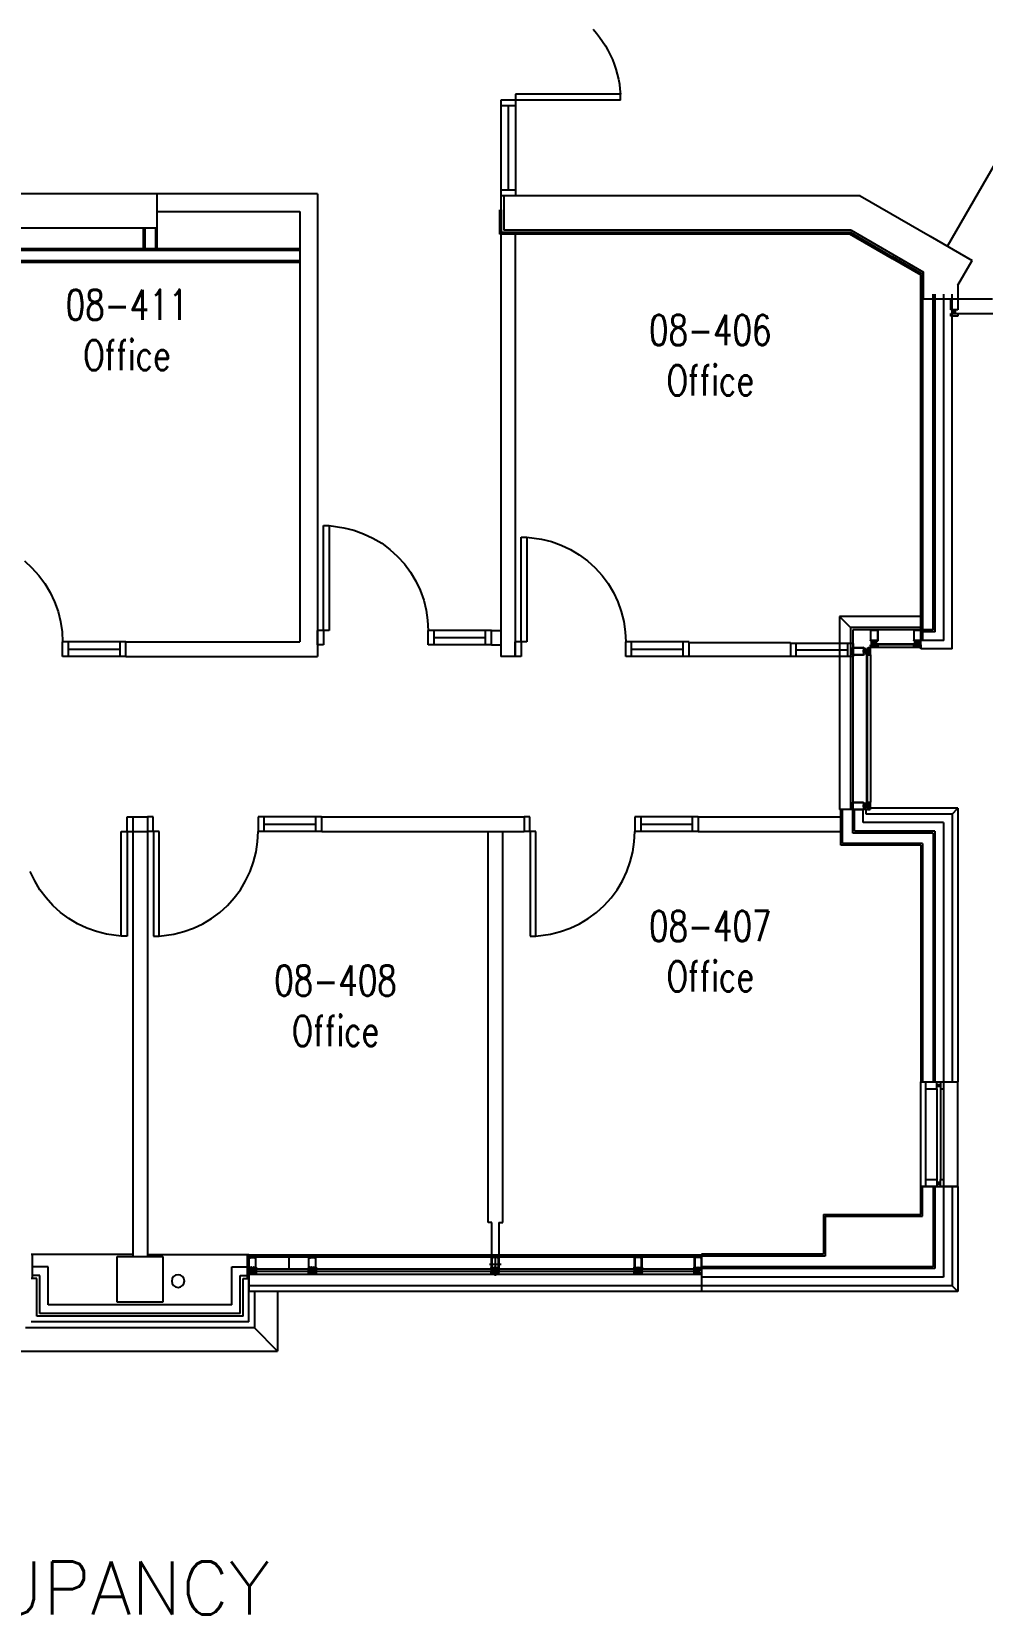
# Model space of a CAD drawing. Extents: x 11182 to 734459, y -1391328 to 152085.
# Drawn here: x 596588 to 604883, y -857153 to -843346 of the extents above; entities that cross this region are included whole.
import ezdxf
from ezdxf.enums import TextEntityAlignment as Align

# ---------------------------------------------------------------- set-up
doc = ezdxf.new("R2010")
doc.units = 0
doc.header["$LTSCALE"] = 500
doc.header["$MEASUREMENT"] = 0
for name, color, linetype in [('0_room_data', 7, 'CONTINUOUS'), ('0_text', 7, 'CONTINUOUS'), ('1_Wall_Exist', 251, 'CONTINUOUS'), ('3_Text', 7, 'CONTINUOUS')]:
    doc.layers.add(name, color=color, linetype=linetype)
doc.styles.add('1_200', font='simplex.shx', dxfattribs={"width": 0.75, "height": 460})
doc.styles.get("Standard").update_dxf_attribs({"font": 'ROMANS', "height": 200})

# ---------------------------------------------------------------- blocks, each defined once
blk = doc.blocks.new('room_data')
at = {"layer": '3_Text', "style": '1_200', "width": 0.75}
for tag, p in [('ROOMNUM', (0, 0)), ('ROOMUSE', (0, -575))]:
    blk.add_attdef(tag, text='', height=345, dxfattribs=at).set_placement(p, align=Align.MIDDLE_CENTER)

msp = doc.modelspace()

# ---------------------------------------------------------------- linework, layer by layer
at = {"layer": '1_Wall_Exist'}
for p, q in [((601487, -843325), (601516, -843359)), ((601516, -843359), (601544, -843394)), ((601544, -843394), (601570, -843430)), ((601570, -843430), (601594, -843468)), ((601594, -843468), (601616, -843507)), ((601616, -843507), (601637, -843547)), ((601637, -843547), (601655, -843588)), ((601655, -843588), (601671, -843629)), ((601671, -843629), (601685, -843672)), ((601685, -843672), (601698, -843715)), ((601698, -843715), (601708, -843759)), ((604578, -845216), (605462, -843685)), ((604578, -845217), (605462, -843685)), ((600811, -843892), (600811, -844777)), ((601725, -843892), (600811, -843892)), ((601708, -843759), (601716, -843803)), ((601716, -843803), (601721, -843847)), ((601721, -843847), (601725, -843892)), ((601725, -843942), (601725, -843892)), ((600683, -843942), (600683, -848796)), ((601725, -843942), (600683, -843942)), ((600811, -843992), (600683, -843992)), ((600747, -843992), (600747, -844727)), ((599083, -844759), (588887, -844759)), ((597683, -845241), (597683, -844759)), ((599083, -844759), (599083, -848796)), ((600811, -844727), (600683, -844727)), ((603817, -844777), (600683, -844777)), ((600708, -844777), (600708, -845077)), ((603817, -844777), (604428, -845130)), ((597683, -844914), (598928, -844914)), ((598928, -844914), (598928, -848669)), ((600673, -845112), (600673, -844901)), ((600686, -845099), (600686, -844901)), ((597683, -845059), (589466, -845059)), ((597565, -845241), (597565, -845059)), ((597578, -845241), (597578, -845059)), ((597670, -845241), (597670, -845059)), ((603728, -845112), (600673, -845112)), ((603732, -845099), (600686, -845099)), ((603738, -845077), (600708, -845077)), ((600807, -845112), (600807, -848796)), ((604098, -845326), (603728, -845112)), ((604111, -845319), (603732, -845099)), ((603738, -845077), (604370, -845443)), ((604428, -845130), (604794, -845341)), ((598928, -845241), (589466, -845241)), ((598928, -845254), (589466, -845254)), ((598928, -845346), (589466, -845346)), ((598928, -845359), (589466, -845359)), ((604363, -845464), (604098, -845311)), ((604347, -845470), (604098, -845326)), ((604670, -845556), (604794, -845341)), ((604347, -848731), (604347, -845470)), ((604363, -848656), (604363, -845464)), ((604370, -845675), (604370, -845443)), ((604370, -845675), (604670, -845675)), ((604455, -848565), (604455, -845636)), ((604471, -848581), (604471, -845636)), ((604546, -848656), (604546, -845636)), ((604608, -845771), (604608, -845676)), ((604608, -845676), (604670, -845676)), ((604621, -848731), (604621, -845636)), ((604670, -845556), (604670, -845675)), ((604670, -845676), (604972, -845676)), ((604670, -845676), (604670, -845771)), ((604670, -845771), (604608, -845771)), ((604608, -845828), (604608, -845803)), ((604608, -845803), (604670, -845803)), ((604670, -845828), (604608, -845828)), ((604632, -845771), (604632, -845803)), ((604634, -845803), (605034, -845803)), ((604647, -845771), (604647, -845803)), ((604670, -845803), (604670, -845828)), ((599134, -847655), (599185, -847655)), ((599134, -848569), (599134, -847655)), ((599185, -847655), (599313, -847673)), ((599185, -847655), (599185, -848569)), ((599313, -847673), (599400, -847694)), ((599400, -847694), (599484, -847725)), ((599484, -847725), (599566, -847763)), ((600858, -847755), (600909, -847755)), ((600858, -848669), (600858, -847755)), ((600909, -847755), (601037, -847773)), ((600909, -847755), (600909, -848669)), ((599566, -847763), (599642, -847809)), ((599642, -847809), (599714, -847862)), ((599714, -847862), (599780, -847923)), ((601037, -847773), (601123, -847794)), ((601123, -847794), (601208, -847825)), ((601208, -847825), (601289, -847863)), ((601289, -847863), (601366, -847909)), ((596524, -847962), (596590, -848023)), ((596590, -848023), (596651, -848089)), ((599780, -847923), (599841, -847989)), ((599841, -847989), (599894, -848061)), ((601366, -847909), (601438, -847962)), ((601438, -847962), (601504, -848023)), ((601504, -848023), (601565, -848089)), ((596651, -848089), (596704, -848161)), ((596704, -848161), (596750, -848238)), ((599894, -848061), (599940, -848138)), ((599940, -848138), (599979, -848219)), ((601565, -848089), (601618, -848161)), ((601618, -848161), (601664, -848238)), ((596750, -848238), (596788, -848319)), ((599979, -848219), (600009, -848304)), ((600009, -848304), (600030, -848391)), ((601664, -848238), (601702, -848319)), ((596788, -848319), (596819, -848404)), ((596819, -848404), (596840, -848491)), ((600030, -848391), (600043, -848480)), ((601702, -848319), (601732, -848404)), ((601732, -848404), (601754, -848491)), ((603637, -848449), (603637, -850131)), ((604347, -848449), (603637, -848449)), ((603733, -848545), (603637, -848449)), ((596840, -848491), (596853, -848580)), ((596853, -848580), (596858, -848669)), ((599134, -848569), (599083, -848569)), ((599083, -848696), (599083, -848569)), ((599134, -848569), (599134, -848696)), ((599185, -848569), (599134, -848569)), ((600043, -848480), (600048, -848569)), ((600099, -848569), (600048, -848569)), ((600048, -848696), (600048, -848569)), ((600549, -848569), (600099, -848569)), ((600099, -848696), (600099, -848569)), ((600600, -848569), (600549, -848569)), ((600549, -848696), (600549, -848569)), ((600600, -848569), (600683, -848569)), ((600600, -848696), (600600, -848569)), ((601754, -848491), (601767, -848580)), ((601767, -848580), (601772, -848669)), ((603733, -848545), (603733, -850131)), ((604347, -848545), (603733, -848545)), ((603752, -848564), (603752, -850131)), ((604347, -848564), (603752, -848564)), ((603906, -848564), (603906, -848659)), ((603906, -848564), (603970, -848564)), ((603908, -848566), (603908, -848654)), ((603908, -848566), (603968, -848566)), ((603968, -848566), (603968, -848656)), ((603970, -848564), (603970, -848660)), ((604284, -848564), (604284, -848659)), ((604284, -848564), (604347, -848564)), ((604285, -848566), (604285, -848654)), ((604285, -848566), (604346, -848566)), ((604346, -848566), (604346, -848656)), ((604347, -848564), (604347, -848660)), ((604455, -848565), (604363, -848565)), ((604471, -848581), (604363, -848581)), ((596909, -848669), (596858, -848669)), ((596858, -848796), (596858, -848669)), ((597359, -848669), (596909, -848669)), ((596909, -848796), (596909, -848669)), ((597410, -848669), (597359, -848669)), ((597359, -848796), (597359, -848669)), ((597410, -848669), (598928, -848669)), ((597410, -848796), (597410, -848669)), ((599134, -848696), (599083, -848696)), ((600099, -848696), (600048, -848696)), ((600099, -848632), (600549, -848632)), ((600549, -848696), (600099, -848696)), ((600600, -848696), (600549, -848696)), ((600600, -848696), (600683, -848696)), ((600858, -848669), (600807, -848669)), ((600807, -848796), (600807, -848669)), ((600858, -848669), (600858, -848796)), ((600909, -848669), (600858, -848669)), ((601823, -848669), (601772, -848669)), ((601772, -848796), (601772, -848669)), ((602273, -848669), (601823, -848669)), ((601823, -848796), (601823, -848669)), ((602324, -848669), (602273, -848669)), ((602273, -848796), (602273, -848669)), ((602324, -848796), (602324, -848669)), ((603208, -848678), (602326, -848678)), ((603208, -848682), (603208, -848796)), ((603758, -848682), (603208, -848682)), ((603258, -848796), (603258, -848682)), ((603708, -848682), (603708, -848796)), ((603752, -848782), (603752, -848718)), ((603752, -848718), (603847, -848718)), ((603754, -848720), (603843, -848720)), ((603754, -848780), (603754, -848720)), ((603758, -848796), (603758, -848682)), ((603845, -848722), (603854, -848722)), ((603845, -848724), (603846, -848724)), ((603847, -848720), (603846, -848720)), ((603846, -848724), (603846, -848777)), ((603847, -848720), (603847, -848718)), ((603847, -848722), (603847, -848738)), ((603854, -848729), (603847, -848729)), ((603854, -848722), (603854, -848729)), ((603873, -848729), (603860, -848729)), ((603886, -848727), (603879, -848727)), ((603886, -848722), (603886, -848778)), ((603886, -848722), (603887, -848722)), ((603888, -848720), (603887, -848718)), ((603887, -848718), (603905, -848718)), ((603887, -848722), (603894, -848724)), ((603887, -848722), (603887, -848722)), ((603887, -848724), (603887, -848776)), ((603887, -848724), (603894, -848725)), ((603889, -848722), (603888, -848720)), ((603897, -848723), (603888, -848720)), ((603903, -848720), (603888, -848720)), ((603889, -848722), (603894, -848724)), ((603894, -848724), (603894, -848724)), ((603894, -848725), (603897, -848725)), ((603897, -848725), (603897, -848723)), ((603903, -848720), (603903, -848780)), ((603905, -848718), (603905, -848782)), ((603906, -848659), (603908, -848659)), ((603906, -848699), (603906, -848717)), ((603908, -848700), (603906, -848699)), ((603970, -848717), (603906, -848717)), ((603908, -848656), (603908, -848659)), ((603910, -848701), (603908, -848700)), ((603908, -848700), (603908, -848715)), ((603911, -848709), (603908, -848700)), ((603968, -848715), (603908, -848715)), ((603910, -848656), (603910, -848666)), ((603925, -848660), (603910, -848660)), ((603910, -848666), (603917, -848666)), ((603910, -848698), (603910, -848699)), ((603966, -848698), (603910, -848698)), ((603910, -848699), (603912, -848707)), ((603910, -848699), (603910, -848699)), ((603910, -848701), (603911, -848707)), ((603912, -848707), (603911, -848707)), ((603912, -848709), (603911, -848709)), ((603912, -848656), (603912, -848658)), ((603964, -848658), (603912, -848658)), ((603964, -848699), (603912, -848699)), ((603912, -848699), (603912, -848701)), ((603912, -848701), (603913, -848706)), ((603913, -848706), (603912, -848709)), ((603915, -848698), (603915, -848691)), ((603917, -848666), (603917, -848660)), ((603917, -848685), (603917, -848672)), ((603925, -848698), (603925, -848660)), ((603928, -848692), (603925, -848692)), ((603928, -848686), (603928, -848660)), ((603928, -848660), (603948, -848660)), ((603928, -848686), (603931, -848686)), ((603931, -848680), (603931, -848686)), ((603931, -848692), (603935, -848692)), ((603935, -848679), (603935, -848692)), ((603941, -848679), (603941, -848692)), ((603941, -848692), (603944, -848692)), ((603944, -848680), (603944, -848686)), ((603948, -848686), (603944, -848686)), ((603948, -848686), (603948, -848660)), ((603948, -848692), (603951, -848692)), ((603966, -848660), (603951, -848660)), ((603951, -848698), (603951, -848660)), ((603951, -848687), (604303, -848687)), ((603951, -848693), (604303, -848693)), ((603959, -848666), (603959, -848660)), ((603966, -848666), (603959, -848666)), ((603959, -848685), (603959, -848672)), ((603961, -848698), (603961, -848691)), ((603964, -848699), (603963, -848706)), ((603963, -848706), (603964, -848709)), ((603964, -848658), (603964, -848658)), ((603966, -848699), (603964, -848707)), ((603964, -848707), (603965, -848707)), ((603964, -848709), (603965, -848709)), ((603965, -848709), (603968, -848700)), ((603966, -848701), (603965, -848707)), ((603966, -848658), (603966, -848666)), ((603966, -848698), (603966, -848699)), ((603966, -848699), (603966, -848699)), ((603966, -848701), (603968, -848700)), ((603968, -848660), (603968, -848658)), ((603968, -848660), (603970, -848660)), ((603968, -848700), (603970, -848699)), ((603968, -848715), (603968, -848700)), ((603970, -848699), (603970, -848717)), ((604284, -848718), (603970, -848718)), ((604284, -848659), (604285, -848659)), ((604284, -848699), (604284, -848717)), ((604285, -848700), (604284, -848699)), ((604347, -848717), (604284, -848717)), ((604285, -848656), (604285, -848659)), ((604285, -848700), (604285, -848715)), ((604346, -848715), (604285, -848715)), ((604288, -848701), (604286, -848700)), ((604289, -848709), (604286, -848700)), ((604287, -848656), (604287, -848666)), ((604303, -848660), (604287, -848660)), ((604287, -848666), (604294, -848666)), ((604287, -848698), (604287, -848699)), ((604343, -848698), (604287, -848698)), ((604288, -848699), (604287, -848699)), ((604288, -848699), (604289, -848707)), ((604288, -848701), (604289, -848707)), ((604289, -848656), (604289, -848658)), ((604342, -848658), (604289, -848658)), ((604341, -848699), (604289, -848699)), ((604289, -848699), (604290, -848701)), ((604289, -848707), (604289, -848707)), ((604290, -848709), (604289, -848709)), ((604290, -848701), (604290, -848706)), ((604290, -848706), (604290, -848709)), ((604292, -848698), (604292, -848691)), ((604294, -848666), (604294, -848660)), ((604294, -848685), (604294, -848672)), ((604303, -848698), (604303, -848660)), ((604306, -848692), (604303, -848692)), ((604306, -848686), (604306, -848660)), ((604306, -848660), (604325, -848660)), ((604306, -848686), (604309, -848686)), ((604309, -848680), (604309, -848686)), ((604309, -848692), (604312, -848692)), ((604312, -848679), (604312, -848692)), ((604318, -848679), (604318, -848692)), ((604318, -848692), (604321, -848692)), ((604321, -848680), (604321, -848686)), ((604325, -848686), (604321, -848686)), ((604325, -848686), (604325, -848660)), ((604325, -848692), (604328, -848692)), ((604343, -848660), (604328, -848660)), ((604328, -848698), (604328, -848660)), ((604337, -848666), (604337, -848660)), ((604343, -848666), (604337, -848666)), ((604337, -848685), (604337, -848672)), ((604338, -848698), (604338, -848691)), ((604341, -848699), (604340, -848706)), ((604340, -848706), (604341, -848709)), ((604341, -848709), (604342, -848709)), ((604342, -848658), (604342, -848658)), ((604343, -848699), (604342, -848707)), ((604342, -848709), (604345, -848700)), ((604343, -848701), (604342, -848707)), ((604342, -848707), (604342, -848707)), ((604343, -848658), (604343, -848666)), ((604343, -848698), (604343, -848699)), ((604343, -848699), (604343, -848699)), ((604343, -848701), (604345, -848700)), ((604346, -848660), (604346, -848658)), ((604346, -848660), (604347, -848660)), ((604346, -848700), (604347, -848699)), ((604346, -848715), (604346, -848700)), ((604546, -848656), (604347, -848656)), ((604347, -848699), (604347, -848717)), ((596909, -848796), (596858, -848796)), ((596909, -848732), (597359, -848732)), ((597359, -848796), (596909, -848796)), ((597410, -848796), (597359, -848796)), ((597410, -848796), (599083, -848796)), ((600807, -848796), (600683, -848796)), ((600858, -848796), (600807, -848796)), ((601823, -848796), (601772, -848796)), ((601823, -848732), (602273, -848732)), ((602273, -848796), (601823, -848796)), ((602324, -848796), (602273, -848796)), ((603758, -848796), (602326, -848796)), ((603258, -848739), (603708, -848739)), ((603752, -848782), (603847, -848782)), ((603754, -848780), (603842, -848780)), ((603844, -848777), (603846, -848777)), ((603844, -848778), (603854, -848778)), ((603844, -848780), (603847, -848780)), ((603886, -848738), (603847, -848738)), ((603874, -848741), (603847, -848741)), ((603847, -848760), (603847, -848741)), ((603874, -848760), (603847, -848760)), ((603847, -848763), (603847, -848778)), ((603886, -848763), (603847, -848763)), ((603854, -848772), (603847, -848772)), ((603847, -848782), (603847, -848780)), ((603854, -848778), (603854, -848772)), ((603873, -848772), (603860, -848772)), ((603867, -848747), (603880, -848747)), ((603867, -848753), (603880, -848753)), ((603867, -848757), (603874, -848757)), ((603868, -848744), (603874, -848744)), ((603874, -848741), (603874, -848744)), ((603874, -848760), (603874, -848757)), ((603874, -850087), (603874, -848763)), ((603886, -848773), (603879, -848773)), ((603880, -848741), (603880, -848738)), ((603880, -848747), (603880, -848744)), ((603880, -848757), (603880, -848753)), ((603880, -848760), (603880, -848763)), ((603881, -850087), (603881, -848763)), ((603886, -848778), (603887, -848778)), ((603887, -848776), (603889, -848776)), ((603887, -848778), (603894, -848776)), ((603887, -848778), (603887, -848778)), ((603888, -848780), (603887, -848782)), ((603887, -848782), (603905, -848782)), ((603897, -848777), (603888, -848780)), ((603889, -848778), (603888, -848780)), ((603888, -848780), (603903, -848780)), ((603889, -848776), (603894, -848775)), ((603889, -848778), (603894, -848777)), ((603894, -848775), (603897, -848776)), ((603894, -848776), (603894, -848777)), ((603897, -848776), (603897, -848777)), ((603906, -848782), (603906, -850068)), ((604621, -848731), (604347, -848731)), ((603752, -850131), (603752, -850068)), ((603752, -850068), (603847, -850068)), ((603754, -850069), (603843, -850069)), ((603754, -850130), (603754, -850069)), ((603845, -850072), (603854, -850072)), ((603845, -850073), (603846, -850073)), ((603847, -850069), (603846, -850069)), ((603846, -850073), (603846, -850126)), ((603847, -850069), (603847, -850068)), ((603847, -850072), (603847, -850087)), ((603854, -850078), (603847, -850078)), ((603886, -850087), (603847, -850087)), ((603874, -850090), (603847, -850090)), ((603847, -850109), (603847, -850090)), ((603874, -850109), (603847, -850109)), ((603854, -850072), (603854, -850078)), ((603873, -850078), (603860, -850078)), ((603867, -850097), (603880, -850097)), ((603867, -850103), (603880, -850103)), ((603867, -850106), (603874, -850106)), ((603868, -850094), (603874, -850094)), ((603874, -850090), (603874, -850094)), ((603874, -850109), (603874, -850106)), ((603886, -850077), (603879, -850077)), ((603880, -850090), (603880, -850087)), ((603880, -850097), (603880, -850094)), ((603880, -850106), (603880, -850103)), ((603880, -850109), (603880, -850112)), ((603886, -850072), (603886, -850128)), ((603886, -850072), (603887, -850072)), ((603888, -850069), (603887, -850068)), ((603887, -850068), (603905, -850068)), ((603887, -850072), (603894, -850073)), ((603887, -850072), (603887, -850072)), ((603887, -850074), (603887, -850126)), ((603887, -850074), (603894, -850075)), ((603903, -850069), (603888, -850069)), ((603889, -850072), (603888, -850070)), ((603897, -850073), (603888, -850070)), ((603889, -850072), (603894, -850073)), ((603894, -850073), (603894, -850073)), ((603894, -850075), (603897, -850074)), ((603897, -850074), (603897, -850073)), ((603903, -850069), (603903, -850130)), ((603905, -850068), (603905, -850131)), ((597420, -850196), (597471, -850196)), ((597420, -850323), (597420, -850196)), ((597471, -850196), (597598, -850196)), ((597471, -850196), (597471, -850323)), ((597649, -850196), (597599, -850196)), ((597599, -850196), (597599, -850323)), ((597649, -850323), (597649, -850196)), ((598615, -850196), (598564, -850196)), ((598564, -850196), (598564, -850323)), ((599065, -850196), (598615, -850196)), ((598615, -850196), (598615, -850323)), ((599116, -850196), (599065, -850196)), ((599065, -850196), (599065, -850323)), ((599116, -850196), (599116, -850323)), ((599119, -850196), (600886, -850196)), ((600936, -850196), (600886, -850196)), ((600886, -850196), (600886, -850323)), ((600936, -850323), (600936, -850196)), ((601902, -850196), (601851, -850196)), ((601851, -850196), (601851, -850323)), ((602352, -850196), (601902, -850196)), ((601902, -850196), (601902, -850323)), ((602403, -850196), (602352, -850196)), ((602352, -850196), (602352, -850323)), ((602403, -850196), (602403, -850323)), ((602405, -850196), (603647, -850196)), ((603905, -850131), (603637, -850131)), ((603647, -850443), (603647, -850131)), ((603663, -850427), (603663, -850131)), ((603752, -850131), (603847, -850131)), ((603753, -850337), (603753, -850131)), ((603754, -850130), (603842, -850130)), ((603769, -850321), (603769, -850131)), ((603844, -850126), (603846, -850126)), ((603844, -850128), (603854, -850128)), ((603844, -850130), (603847, -850130)), ((603844, -850246), (603844, -850131)), ((604544, -850246), (603844, -850246)), ((603847, -850112), (603847, -850128)), ((603886, -850112), (603847, -850112)), ((603854, -850121), (603847, -850121)), ((603847, -850131), (603847, -850130)), ((603854, -850128), (603854, -850121)), ((603873, -850121), (603860, -850121)), ((603869, -850171), (603869, -850131)), ((604619, -850171), (603869, -850171)), ((603886, -850123), (603879, -850123)), ((603886, -850128), (603887, -850128)), ((603887, -850126), (603889, -850125)), ((603887, -850127), (603894, -850126)), ((603887, -850127), (603887, -850128)), ((603888, -850130), (603887, -850131)), ((603887, -850131), (603905, -850131)), ((603897, -850126), (603888, -850129)), ((603889, -850127), (603888, -850129)), ((603888, -850130), (603903, -850130)), ((603889, -850125), (603894, -850125)), ((603889, -850127), (603894, -850126)), ((603894, -850125), (603897, -850125)), ((603894, -850126), (603894, -850126)), ((603897, -850125), (603897, -850126)), ((604669, -850121), (603905, -850121)), ((604544, -850246), (604544, -852506)), ((604619, -850171), (604669, -850121)), ((604619, -850171), (604619, -852506)), ((604669, -850121), (604669, -852506)), ((597369, -850323), (597420, -850323)), ((597369, -851237), (597369, -850323)), ((597420, -850323), (597471, -850323)), ((597420, -850323), (597420, -851237)), ((597471, -850323), (597598, -850323)), ((597471, -850323), (597471, -854030)), ((597598, -850323), (597598, -854030)), ((597649, -850323), (597599, -850323)), ((597650, -850323), (597650, -851237)), ((597700, -850323), (597650, -850323)), ((597700, -851237), (597700, -850323)), ((598559, -850412), (598564, -850323)), ((598615, -850323), (598564, -850323)), ((598615, -850259), (599065, -850259)), ((599065, -850323), (598615, -850323)), ((599116, -850323), (599065, -850323)), ((599119, -850323), (600886, -850323)), ((600572, -853735), (600572, -850323)), ((600699, -853735), (600699, -850323)), ((600936, -850323), (600886, -850323)), ((600937, -850323), (600937, -851237)), ((600987, -850323), (600937, -850323)), ((600987, -851237), (600987, -850323)), ((601846, -850412), (601851, -850323)), ((601902, -850323), (601851, -850323)), ((601902, -850259), (602352, -850259)), ((602352, -850323), (601902, -850323)), ((602403, -850323), (602352, -850323)), ((602403, -850323), (603647, -850323)), ((604453, -850337), (603753, -850337)), ((604469, -850321), (603769, -850321)), ((604453, -850337), (604453, -852506)), ((604469, -850321), (604469, -852506)), ((598524, -850588), (598546, -850501)), ((598546, -850501), (598559, -850412)), ((601811, -850588), (601833, -850501)), ((601833, -850501), (601846, -850412)), ((604345, -850443), (603647, -850443)), ((604361, -850427), (603663, -850427)), ((604345, -850443), (604345, -852506)), ((604361, -850427), (604361, -852506)), ((598494, -850672), (598524, -850588)), ((601781, -850672), (601811, -850588)), ((596614, -850754), (596575, -850672)), ((596660, -850831), (596614, -850754)), ((598409, -850831), (598455, -850754)), ((598455, -850754), (598494, -850672)), ((601696, -850831), (601742, -850754)), ((601742, -850754), (601781, -850672)), ((596713, -850903), (596660, -850831)), ((596773, -850969), (596713, -850903)), ((598296, -850969), (598356, -850903)), ((598356, -850903), (598409, -850831)), ((601583, -850969), (601643, -850903)), ((601643, -850903), (601696, -850831)), ((596840, -851030), (596773, -850969)), ((596912, -851083), (596840, -851030)), ((598157, -851083), (598229, -851030)), ((598229, -851030), (598296, -850969)), ((601444, -851083), (601516, -851030)), ((601516, -851030), (601583, -850969)), ((596988, -851129), (596912, -851083)), ((597070, -851167), (596988, -851129)), ((597154, -851197), (597070, -851167)), ((597241, -851219), (597154, -851197)), ((597828, -851219), (597915, -851197)), ((597915, -851197), (598000, -851167)), ((598000, -851167), (598081, -851129)), ((598081, -851129), (598157, -851083)), ((601115, -851219), (601202, -851197)), ((601202, -851197), (601287, -851167)), ((601287, -851167), (601368, -851129)), ((601368, -851129), (601444, -851083)), ((597369, -851237), (597241, -851219)), ((597420, -851237), (597369, -851237)), ((597650, -851237), (597700, -851237)), ((597700, -851237), (597828, -851219)), ((600937, -851237), (600987, -851237)), ((600987, -851237), (601115, -851219)), ((604346, -853420), (604346, -852506)), ((604346, -852506), (604670, -852506)), ((604391, -853420), (604391, -852506)), ((604391, -852568), (604486, -852568)), ((604486, -852568), (604486, -852506)), ((604486, -852529), (604518, -852529)), ((604486, -852544), (604518, -852544)), ((604486, -852568), (604486, -853358)), ((604518, -852506), (604518, -852568)), ((604518, -852568), (604518, -853358)), ((604518, -852568), (604543, -852568)), ((604543, -852506), (604543, -853420)), ((604670, -853420), (604670, -852506)), ((604345, -853665), (604345, -853420)), ((604669, -853420), (604345, -853420)), ((604346, -853420), (604670, -853420)), ((604361, -853678), (604361, -853420)), ((604391, -853358), (604486, -853358)), ((604453, -853420), (604453, -854120)), ((604469, -853420), (604469, -854136)), ((604486, -853358), (604486, -853420)), ((604486, -853382), (604518, -853382)), ((604486, -853397), (604518, -853397)), ((604518, -853420), (604518, -853358)), ((604518, -853358), (604543, -853358)), ((604544, -853420), (604544, -854211)), ((604619, -853420), (604619, -854286)), ((604669, -853420), (604669, -854336)), ((603498, -853665), (603498, -854012)), ((603498, -853665), (604345, -853665)), ((603511, -853678), (604361, -853678)), ((603511, -853678), (603511, -854028)), ((600602, -853735), (600572, -853735)), ((600602, -854039), (600602, -853735)), ((600664, -853735), (600699, -853735)), ((600664, -853735), (600664, -854133)), ((597471, -854014), (596583, -854014)), ((596596, -854222), (596596, -854014)), ((597333, -854430), (597333, -854030)), ((597333, -854030), (597733, -854030)), ((597598, -854014), (598483, -854014)), ((597733, -854030), (597733, -854430)), ((598470, -854222), (598470, -854014)), ((598482, -854015), (602435, -854015)), ((598482, -854015), (598482, -854333)), ((602435, -854037), (598482, -854037)), ((598483, -854602), (598483, -854014)), ((598484, -854039), (598492, -854039)), ((598484, -854125), (598484, -854039)), ((598492, -854039), (598492, -854042)), ((598492, -854042), (598497, -854042)), ((598497, -854042), (598497, -854039)), ((598497, -854039), (598532, -854039)), ((598532, -854039), (598532, -854042)), ((598532, -854042), (598537, -854042)), ((598537, -854039), (598542, -854039)), ((598537, -854042), (598537, -854039)), ((598542, -854039), (598542, -854125)), ((598545, -854133), (598545, -854037)), ((598833, -854012), (598833, -854136)), ((599004, -854037), (599004, -854133)), ((599007, -854039), (599015, -854039)), ((599007, -854125), (599007, -854039)), ((599015, -854039), (599015, -854042)), ((599015, -854042), (599020, -854042)), ((599020, -854042), (599020, -854039)), ((599020, -854039), (599055, -854039)), ((599055, -854039), (599055, -854042)), ((599055, -854042), (599060, -854042)), ((599060, -854039), (599065, -854039)), ((599060, -854042), (599060, -854039)), ((599065, -854039), (599065, -854125)), ((599068, -854133), (599068, -854037)), ((600584, -854098), (600685, -854098)), ((600601, -854133), (600601, -854037)), ((600604, -854039), (600604, -854125)), ((600609, -854039), (600604, -854039)), ((600609, -854042), (600609, -854039)), ((600614, -854042), (600609, -854042)), ((600614, -854039), (600614, -854042)), ((600649, -854039), (600614, -854039)), ((600633, -854028), (600633, -854201)), ((600649, -854042), (600649, -854039)), ((600654, -854042), (600649, -854042)), ((600654, -854039), (600654, -854042)), ((600662, -854039), (600654, -854039)), ((600662, -854125), (600662, -854039)), ((601849, -854133), (601849, -854037)), ((601851, -854039), (601851, -854125)), ((601856, -854039), (601851, -854039)), ((601856, -854042), (601856, -854039)), ((601861, -854042), (601856, -854042)), ((601861, -854039), (601861, -854042)), ((601897, -854039), (601861, -854039)), ((601897, -854042), (601897, -854039)), ((601902, -854042), (601897, -854042)), ((601902, -854039), (601902, -854042)), ((601909, -854039), (601902, -854039)), ((601909, -854125), (601909, -854039)), ((601912, -854037), (601912, -854133)), ((602371, -854133), (602371, -854037)), ((602374, -854039), (602374, -854125)), ((602379, -854039), (602374, -854039)), ((602379, -854042), (602379, -854039)), ((602384, -854042), (602379, -854042)), ((602384, -854039), (602384, -854042)), ((602420, -854039), (602384, -854039)), ((602420, -854042), (602420, -854039)), ((602425, -854042), (602420, -854042)), ((602425, -854039), (602425, -854042)), ((602432, -854039), (602425, -854039)), ((602432, -854125), (602432, -854039)), ((603498, -854012), (602433, -854012)), ((603511, -854028), (602433, -854028)), ((602435, -854333), (602435, -854015)), ((596633, -854222), (596583, -854222)), ((596733, -854122), (596596, -854122)), ((596658, -854197), (596596, -854197)), ((596633, -854552), (596633, -854222)), ((596658, -854527), (596658, -854197)), ((596733, -854452), (596733, -854122)), ((598333, -854122), (598470, -854122)), ((598333, -854452), (598333, -854122)), ((598408, -854197), (598470, -854197)), ((598408, -854527), (598408, -854197)), ((598433, -854552), (598433, -854222)), ((598433, -854222), (598483, -854222)), ((598482, -854133), (598507, -854133)), ((598487, -854168), (598482, -854168)), ((598482, -854176), (598484, -854176)), ((602435, -854189), (598482, -854189)), ((598492, -854125), (598484, -854125)), ((598484, -854128), (598489, -854128)), ((598484, -854130), (598484, -854128)), ((598487, -854128), (598484, -854130)), ((598484, -854130), (598487, -854130)), ((598484, -854135), (598487, -854135)), ((598487, -854140), (598484, -854143)), ((598484, -854143), (598487, -854143)), ((598484, -854143), (598484, -854151)), ((598492, -854146), (598484, -854146)), ((598484, -854146), (598489, -854148)), ((598487, -854151), (598484, -854148)), ((598484, -854151), (598487, -854151)), ((598484, -854171), (598487, -854171)), ((598484, -854173), (598484, -854171)), ((598489, -854173), (598484, -854173)), ((598484, -854178), (598489, -854184)), ((598484, -854178), (598484, -854189)), ((598487, -854143), (598487, -854128)), ((598492, -854130), (598487, -854133)), ((598487, -854171), (598487, -854168)), ((598489, -854128), (598489, -854133)), ((598489, -854148), (598489, -854151)), ((598489, -854151), (598502, -854151)), ((598540, -854171), (598489, -854171)), ((598489, -854171), (598489, -854173)), ((598489, -854176), (598492, -854176)), ((598489, -854184), (598489, -854176)), ((598492, -854128), (598492, -854125)), ((598507, -854128), (598492, -854128)), ((598492, -854133), (598492, -854130)), ((598492, -854148), (598492, -854146)), ((598499, -854148), (598492, -854148)), ((598492, -854176), (598492, -854171)), ((598504, -854133), (598499, -854135)), ((598499, -854135), (598499, -854148)), ((598502, -854135), (598504, -854133)), ((598502, -854151), (598502, -854135)), ((598507, -854125), (598507, -854128)), ((598509, -854125), (598507, -854125)), ((598507, -854133), (598507, -854168)), ((598532, -854163), (598507, -854163)), ((598507, -854168), (598522, -854171)), ((598507, -854171), (598507, -854173)), ((598507, -854173), (598522, -854173)), ((598509, -854130), (598509, -854125)), ((598520, -854130), (598509, -854130)), ((598509, -854133), (598509, -854148)), ((598520, -854133), (598509, -854133)), ((598509, -854148), (598514, -854143)), ((598509, -854173), (598509, -854178)), ((598509, -854178), (598520, -854178)), ((598512, -854153), (598514, -854146)), ((598512, -854163), (598512, -854153)), ((598512, -854173), (598512, -854178)), ((598514, -854143), (598520, -854148)), ((598514, -854146), (598517, -854153)), ((598517, -854153), (598517, -854163)), ((598517, -854173), (598517, -854178)), ((598520, -854125), (598520, -854130)), ((598522, -854125), (598520, -854125)), ((598520, -854148), (598520, -854133)), ((598520, -854178), (598520, -854173)), ((598522, -854128), (598522, -854125)), ((598537, -854128), (598522, -854128)), ((598522, -854133), (598540, -854133)), ((598522, -854173), (598522, -854133)), ((598522, -854135), (598532, -854135)), ((598525, -854146), (598522, -854146)), ((598522, -854153), (598525, -854153)), ((598525, -854153), (598525, -854146)), ((598532, -854135), (598532, -854163)), ((598535, -854133), (598535, -854168)), ((598535, -854138), (599015, -854138)), ((598555, -854146), (598535, -854146)), ((598535, -854156), (598555, -854158)), ((598994, -854163), (598535, -854163)), ((598537, -854125), (598537, -854128)), ((598542, -854125), (598537, -854125)), ((598537, -854171), (598537, -854176)), ((598537, -854176), (598540, -854176)), ((598540, -854128), (598545, -854128)), ((598540, -854133), (598540, -854128)), ((598540, -854158), (598540, -854146)), ((598540, -854173), (598540, -854171)), ((598545, -854173), (598540, -854173)), ((598540, -854176), (598540, -854184)), ((598540, -854184), (598545, -854178)), ((598545, -854130), (598542, -854130)), ((598542, -854130), (598542, -854133)), ((598542, -854133), (598545, -854133)), ((598542, -854168), (598542, -854171)), ((598545, -854168), (598542, -854168)), ((598542, -854171), (598545, -854171)), ((598547, -854176), (598545, -854168)), ((598545, -854171), (598545, -854173)), ((598545, -854176), (598547, -854176)), ((598545, -854189), (598545, -854178)), ((598547, -854125), (598550, -854138)), ((598547, -854128), (598547, -854125)), ((598547, -854176), (598550, -854163)), ((598547, -854173), (598547, -854189)), ((598994, -854146), (599015, -854146)), ((599015, -854156), (598994, -854158)), ((598994, -854163), (599015, -854163)), ((599002, -854125), (598999, -854138)), ((599002, -854176), (598999, -854163)), ((599004, -854133), (599030, -854133)), ((599010, -854168), (599004, -854168)), ((599004, -854189), (599004, -854168)), ((599004, -854176), (599007, -854176)), ((599015, -854125), (599007, -854125)), ((599007, -854128), (599012, -854128)), ((599007, -854130), (599007, -854128)), ((599010, -854128), (599007, -854130)), ((599010, -854130), (599007, -854130)), ((599007, -854135), (599010, -854135)), ((599007, -854171), (599010, -854171)), ((599007, -854173), (599007, -854171)), ((599012, -854173), (599007, -854173)), ((599007, -854178), (599012, -854184)), ((599007, -854178), (599007, -854189)), ((599010, -854128), (599010, -854140)), ((599015, -854130), (599010, -854133)), ((599010, -854171), (599010, -854168)), ((599012, -854128), (599012, -854133)), ((599063, -854171), (599012, -854171)), ((599012, -854171), (599012, -854173)), ((599012, -854176), (599015, -854176)), ((599012, -854184), (599012, -854176)), ((599015, -854128), (599015, -854125)), ((599030, -854128), (599015, -854128)), ((599015, -854133), (599015, -854130)), ((599015, -854176), (599015, -854171)), ((599017, -854138), (599017, -854133)), ((599020, -854135), (599020, -854163)), ((599030, -854135), (599020, -854135)), ((599027, -854133), (599022, -854135)), ((599025, -854135), (599027, -854133)), ((599030, -854125), (599030, -854128)), ((599032, -854125), (599030, -854125)), ((599030, -854133), (599030, -854168)), ((599055, -854163), (599030, -854163)), ((599030, -854168), (599045, -854171)), ((599030, -854171), (599030, -854173)), ((599030, -854173), (599045, -854173)), ((599032, -854130), (599032, -854125)), ((599042, -854130), (599032, -854130)), ((599032, -854133), (599032, -854148)), ((599042, -854133), (599032, -854133)), ((599032, -854148), (599037, -854143)), ((599032, -854173), (599032, -854178)), ((599032, -854178), (599042, -854178)), ((599035, -854153), (599037, -854146)), ((599035, -854163), (599035, -854153)), ((599035, -854173), (599035, -854178)), ((599037, -854143), (599042, -854148)), ((599037, -854146), (599040, -854153)), ((599040, -854153), (599040, -854163)), ((599040, -854173), (599040, -854178)), ((599042, -854125), (599042, -854130)), ((599045, -854125), (599042, -854125)), ((599042, -854148), (599042, -854133)), ((599042, -854178), (599042, -854173)), ((599045, -854128), (599045, -854125)), ((599060, -854128), (599045, -854128)), ((599045, -854133), (599063, -854133)), ((599045, -854173), (599045, -854133)), ((599045, -854135), (599055, -854135)), ((599048, -854146), (599045, -854146)), ((599045, -854153), (599048, -854153)), ((599048, -854153), (599048, -854146)), ((599055, -854135), (599055, -854163)), ((599058, -854133), (599058, -854168)), ((599058, -854138), (599078, -854138)), ((599078, -854146), (599058, -854146)), ((599058, -854156), (599078, -854158)), ((599078, -854163), (599058, -854163)), ((599060, -854125), (599060, -854128)), ((599065, -854125), (599060, -854125)), ((599060, -854171), (599060, -854176)), ((599060, -854176), (599063, -854176)), ((599063, -854128), (599068, -854128)), ((599063, -854133), (599063, -854128)), ((599063, -854158), (599063, -854146)), ((599063, -854173), (599063, -854171)), ((599068, -854173), (599063, -854173)), ((599063, -854176), (599063, -854184)), ((599063, -854184), (599068, -854178)), ((599068, -854130), (599065, -854130)), ((599065, -854130), (599065, -854133)), ((599065, -854133), (599068, -854133)), ((599065, -854168), (599065, -854171)), ((599068, -854168), (599065, -854168)), ((599065, -854171), (599068, -854171)), ((599070, -854176), (599068, -854168)), ((599068, -854171), (599068, -854173)), ((599068, -854176), (599070, -854176)), ((599068, -854189), (599068, -854178)), ((599070, -854125), (599073, -854138)), ((599070, -854128), (599070, -854125)), ((599070, -854176), (599073, -854163)), ((599070, -854173), (599070, -854189)), ((599079, -854138), (600611, -854138)), ((600611, -854163), (599079, -854163)), ((600591, -854146), (600611, -854146)), ((600611, -854156), (600591, -854158)), ((600598, -854125), (600596, -854138)), ((600598, -854176), (600596, -854163)), ((600598, -854128), (600598, -854125)), ((600598, -854176), (600601, -854168)), ((600598, -854173), (600598, -854189)), ((600601, -854176), (600598, -854176)), ((600606, -854128), (600601, -854128)), ((600601, -854130), (600604, -854130)), ((600604, -854133), (600601, -854133)), ((600601, -854168), (600604, -854168)), ((600601, -854171), (600601, -854173)), ((600604, -854171), (600601, -854171)), ((600601, -854173), (600606, -854173)), ((600606, -854184), (600601, -854178)), ((600601, -854189), (600601, -854178)), ((600604, -854125), (600609, -854125)), ((600604, -854130), (600604, -854133)), ((600604, -854168), (600604, -854171)), ((600606, -854133), (600606, -854128)), ((600624, -854133), (600606, -854133)), ((600606, -854158), (600606, -854146)), ((600606, -854171), (600657, -854171)), ((600606, -854173), (600606, -854171)), ((600606, -854176), (600606, -854184)), ((600609, -854176), (600606, -854176)), ((600609, -854125), (600609, -854128)), ((600609, -854128), (600624, -854128)), ((600609, -854171), (600609, -854176)), ((600611, -854133), (600611, -854168)), ((600614, -854135), (600614, -854163)), ((600624, -854135), (600614, -854135)), ((600614, -854163), (600649, -854163)), ((600621, -854146), (600624, -854146)), ((600621, -854153), (600621, -854146)), ((600624, -854153), (600621, -854153)), ((600624, -854125), (600626, -854125)), ((600624, -854128), (600624, -854125)), ((600624, -854173), (600624, -854133)), ((600639, -854168), (600624, -854171)), ((600639, -854173), (600624, -854173)), ((600626, -854125), (600626, -854130)), ((600626, -854130), (600636, -854130)), ((600626, -854148), (600626, -854133)), ((600626, -854133), (600636, -854133)), ((600631, -854143), (600626, -854148)), ((600626, -854178), (600626, -854173)), ((600636, -854178), (600626, -854178)), ((600631, -854146), (600629, -854153)), ((600629, -854153), (600629, -854163)), ((600629, -854173), (600629, -854178)), ((600636, -854148), (600631, -854143)), ((600634, -854153), (600631, -854146)), ((600634, -854163), (600634, -854153)), ((600634, -854173), (600634, -854178)), ((600636, -854125), (600639, -854125)), ((600636, -854130), (600636, -854125)), ((600636, -854133), (600636, -854148)), ((600636, -854173), (600636, -854178)), ((600639, -854125), (600639, -854128)), ((600639, -854128), (600654, -854128)), ((600664, -854133), (600639, -854133)), ((600639, -854133), (600639, -854168)), ((600639, -854135), (600649, -854135)), ((600639, -854146), (600639, -854135)), ((600642, -854146), (600639, -854146)), ((600639, -854153), (600642, -854153)), ((600639, -854163), (600639, -854153)), ((600639, -854171), (600639, -854173)), ((600642, -854153), (600642, -854146)), ((600649, -854135), (600649, -854163)), ((600652, -854133), (600652, -854168)), ((600652, -854138), (602382, -854138)), ((600672, -854146), (600652, -854146)), ((600652, -854156), (600672, -854158)), ((602382, -854163), (600652, -854163)), ((600654, -854125), (600662, -854125)), ((600654, -854128), (600654, -854125)), ((600654, -854130), (600659, -854133)), ((600654, -854133), (600654, -854130)), ((600654, -854176), (600654, -854171)), ((600657, -854176), (600654, -854176)), ((600657, -854128), (600657, -854133)), ((600662, -854128), (600657, -854128)), ((600657, -854158), (600657, -854146)), ((600657, -854171), (600657, -854173)), ((600657, -854173), (600662, -854173)), ((600657, -854184), (600657, -854176)), ((600662, -854178), (600657, -854184)), ((600659, -854128), (600662, -854130)), ((600659, -854133), (600659, -854128)), ((600659, -854130), (600662, -854130)), ((600659, -854168), (600664, -854168)), ((600659, -854171), (600659, -854168)), ((600662, -854171), (600659, -854171)), ((600662, -854130), (600662, -854128)), ((600662, -854173), (600662, -854171)), ((600664, -854176), (600662, -854176)), ((600662, -854178), (600662, -854189)), ((600664, -854125), (600667, -854138)), ((600664, -854176), (600667, -854163)), ((600664, -854189), (600664, -854168)), ((601838, -854146), (601859, -854146)), ((601859, -854156), (601838, -854158)), ((601846, -854125), (601843, -854138)), ((601846, -854176), (601843, -854163)), ((601846, -854128), (601846, -854125)), ((601846, -854176), (601849, -854168)), ((601846, -854173), (601846, -854189)), ((601849, -854176), (601846, -854176)), ((601854, -854128), (601849, -854128)), ((601849, -854130), (601851, -854130)), ((601851, -854133), (601849, -854133)), ((601849, -854168), (601851, -854168)), ((601849, -854171), (601849, -854173)), ((601851, -854171), (601849, -854171)), ((601849, -854173), (601854, -854173)), ((601854, -854184), (601849, -854178)), ((601849, -854189), (601849, -854178)), ((601851, -854125), (601856, -854125)), ((601851, -854130), (601851, -854133)), ((601851, -854168), (601851, -854171)), ((601854, -854133), (601854, -854128)), ((601871, -854133), (601854, -854133)), ((601854, -854158), (601854, -854146)), ((601854, -854171), (601904, -854171)), ((601854, -854173), (601854, -854171)), ((601854, -854176), (601854, -854184)), ((601856, -854176), (601854, -854176)), ((601856, -854125), (601856, -854128)), ((601856, -854128), (601871, -854128)), ((601856, -854171), (601856, -854176)), ((601859, -854133), (601859, -854168)), ((601861, -854135), (601861, -854163)), ((601871, -854135), (601861, -854135)), ((601869, -854146), (601871, -854146)), ((601869, -854153), (601869, -854146)), ((601871, -854153), (601869, -854153)), ((601871, -854125), (601874, -854125)), ((601871, -854128), (601871, -854125)), ((601871, -854173), (601871, -854133)), ((601887, -854168), (601871, -854171)), ((601887, -854173), (601871, -854173)), ((601874, -854125), (601874, -854130)), ((601874, -854130), (601884, -854130)), ((601874, -854148), (601874, -854133)), ((601874, -854133), (601884, -854133)), ((601879, -854143), (601874, -854148)), ((601874, -854178), (601874, -854173)), ((601884, -854178), (601874, -854178)), ((601879, -854146), (601876, -854153)), ((601876, -854153), (601876, -854163)), ((601876, -854173), (601876, -854178)), ((601884, -854148), (601879, -854143)), ((601881, -854153), (601879, -854146)), ((601881, -854163), (601881, -854153)), ((601881, -854173), (601881, -854178)), ((601884, -854125), (601887, -854125)), ((601884, -854130), (601884, -854125)), ((601884, -854133), (601884, -854148)), ((601884, -854173), (601884, -854178)), ((601887, -854125), (601887, -854128)), ((601887, -854128), (601902, -854128)), ((601912, -854133), (601887, -854133)), ((601887, -854133), (601887, -854168)), ((601887, -854135), (601897, -854135)), ((601887, -854171), (601887, -854173)), ((601889, -854133), (601894, -854135)), ((601892, -854135), (601889, -854133)), ((601897, -854135), (601897, -854163)), ((601899, -854138), (601899, -854133)), ((601902, -854125), (601909, -854125)), ((601902, -854128), (601902, -854125)), ((601902, -854130), (601907, -854133)), ((601902, -854133), (601902, -854130)), ((601922, -854146), (601902, -854146)), ((601902, -854156), (601922, -854158)), ((601902, -854176), (601902, -854171)), ((601904, -854176), (601902, -854176)), ((601904, -854128), (601904, -854133)), ((601909, -854128), (601904, -854128)), ((601904, -854171), (601904, -854173)), ((601904, -854173), (601909, -854173)), ((601904, -854184), (601904, -854176)), ((601909, -854178), (601904, -854184)), ((601907, -854128), (601909, -854130)), ((601907, -854128), (601907, -854140)), ((601909, -854130), (601907, -854130)), ((601909, -854135), (601907, -854135)), ((601907, -854168), (601912, -854168)), ((601907, -854171), (601907, -854168)), ((601909, -854171), (601907, -854171)), ((601909, -854130), (601909, -854128)), ((601909, -854173), (601909, -854171)), ((601912, -854176), (601909, -854176)), ((601909, -854178), (601909, -854189)), ((601912, -854189), (601912, -854168)), ((601914, -854125), (601917, -854138)), ((601914, -854176), (601917, -854163)), ((602361, -854146), (602382, -854146)), ((602382, -854156), (602361, -854158)), ((602369, -854125), (602366, -854138)), ((602369, -854176), (602366, -854163)), ((602369, -854128), (602369, -854125)), ((602369, -854176), (602371, -854168)), ((602369, -854173), (602369, -854189)), ((602371, -854176), (602369, -854176)), ((602376, -854128), (602371, -854128)), ((602371, -854130), (602374, -854130)), ((602374, -854133), (602371, -854133)), ((602371, -854168), (602374, -854168)), ((602371, -854171), (602371, -854173)), ((602374, -854171), (602371, -854171)), ((602371, -854173), (602376, -854173)), ((602376, -854184), (602371, -854178)), ((602371, -854189), (602371, -854178)), ((602374, -854125), (602379, -854125)), ((602374, -854130), (602374, -854133)), ((602374, -854168), (602374, -854171)), ((602376, -854133), (602376, -854128)), ((602394, -854133), (602376, -854133)), ((602376, -854158), (602376, -854146)), ((602376, -854171), (602427, -854171)), ((602376, -854173), (602376, -854171)), ((602376, -854176), (602376, -854184)), ((602379, -854176), (602376, -854176)), ((602379, -854125), (602379, -854128)), ((602379, -854128), (602394, -854128)), ((602379, -854171), (602379, -854176)), ((602382, -854133), (602382, -854168)), ((602384, -854135), (602384, -854163)), ((602394, -854135), (602384, -854135)), ((602384, -854163), (602409, -854163)), ((602392, -854146), (602394, -854146)), ((602392, -854153), (602392, -854146)), ((602394, -854153), (602392, -854153)), ((602394, -854125), (602397, -854125)), ((602394, -854128), (602394, -854125)), ((602394, -854173), (602394, -854133)), ((602409, -854168), (602394, -854171)), ((602409, -854173), (602394, -854173)), ((602397, -854125), (602397, -854130)), ((602397, -854130), (602407, -854130)), ((602397, -854148), (602397, -854133)), ((602397, -854133), (602407, -854133)), ((602402, -854143), (602397, -854148)), ((602397, -854178), (602397, -854173)), ((602407, -854178), (602397, -854178)), ((602402, -854146), (602399, -854153)), ((602399, -854153), (602399, -854163)), ((602399, -854173), (602399, -854178)), ((602407, -854148), (602402, -854143)), ((602404, -854153), (602402, -854146)), ((602404, -854163), (602404, -854153)), ((602404, -854173), (602404, -854178)), ((602407, -854125), (602409, -854125)), ((602407, -854130), (602407, -854125)), ((602407, -854133), (602407, -854148)), ((602407, -854173), (602407, -854178)), ((602409, -854125), (602409, -854128)), ((602409, -854128), (602425, -854128)), ((602435, -854133), (602409, -854133)), ((602409, -854133), (602409, -854168)), ((602409, -854171), (602409, -854173)), ((602412, -854133), (602417, -854135)), ((602414, -854135), (602412, -854133)), ((602414, -854151), (602414, -854135)), ((602427, -854151), (602414, -854151)), ((602417, -854135), (602417, -854148)), ((602417, -854148), (602425, -854148)), ((602425, -854125), (602432, -854125)), ((602425, -854128), (602425, -854125)), ((602425, -854130), (602430, -854133)), ((602425, -854133), (602425, -854130)), ((602425, -854146), (602432, -854146)), ((602425, -854148), (602425, -854146)), ((602425, -854176), (602425, -854171)), ((602427, -854176), (602425, -854176)), ((602427, -854128), (602427, -854133)), ((602432, -854128), (602427, -854128)), ((602432, -854146), (602427, -854148)), ((602427, -854148), (602427, -854151)), ((602427, -854171), (602427, -854173)), ((602427, -854173), (602432, -854173)), ((602427, -854184), (602427, -854176)), ((602432, -854178), (602427, -854184)), ((602430, -854128), (602432, -854130)), ((602430, -854143), (602430, -854128)), ((602430, -854130), (602432, -854130)), ((602432, -854135), (602430, -854135)), ((602430, -854140), (602432, -854143)), ((602432, -854143), (602430, -854143)), ((602430, -854151), (602432, -854148)), ((602432, -854151), (602430, -854151)), ((602430, -854168), (602435, -854168)), ((602430, -854171), (602430, -854168)), ((602432, -854171), (602430, -854171)), ((602432, -854130), (602432, -854128)), ((602432, -854143), (602432, -854151)), ((602432, -854173), (602432, -854171)), ((602435, -854176), (602432, -854176)), ((602432, -854178), (602432, -854189)), ((604453, -854120), (602433, -854120)), ((604469, -854136), (602433, -854136)), ((604544, -854211), (602433, -854211)), ((598482, -854283), (602435, -854283)), ((598482, -854333), (602435, -854333)), ((598533, -854333), (598533, -854652)), ((598733, -854333), (598733, -854858)), ((604619, -854286), (602433, -854286)), ((604669, -854336), (602433, -854336)), ((604669, -854336), (604619, -854286)), ((598408, -854527), (596658, -854527)), ((598333, -854452), (596733, -854452)), ((597733, -854430), (597333, -854430)), ((598533, -854652), (596533, -854652)), ((598483, -854602), (596583, -854602)), ((598433, -854552), (596633, -854552)), ((598733, -854858), (598533, -854652)), ((596333, -854858), (598733, -854858))]:
    msp.add_line(p, q, dxfattribs=at)
at = {"layer": '1_Wall_Exist', "extrusion": (0, 0, -1)}
msp.add_circle((-597865, -854245), 55.1, dxfattribs=at)
at = {"layer": '1_Wall_Exist'}
for centre, radius, start, end in [((603846, -848721), 2.62, 87.8789, 263.4181), ((603846, -848721), 1, 84.8056, 264.2894), ((603884, -848713), 6.6, 229.3045, 302.0054), ((603930, -848691), 2.05, 316.9749, 223.0251), ((603967, -848658), 2.62, 357.8789, 173.4181), ((603967, -848658), 1, 354.8056, 174.2894), ((603975, -848696), 6.6, 139.3045, 212.0054), ((604307, -848691), 2.05, 316.9749, 223.0251), ((604344, -848658), 2.62, 357.8789, 173.4181), ((604344, -848658), 1, 354.8056, 174.2894), ((604353, -848696), 6.6, 139.3045, 212.0054), ((603879, -848758), 2.05, 46.9749, 313.0251), ((603846, -850071), 2.62, 87.8789, 263.4181), ((603846, -850071), 1, 84.8056, 264.2894), ((603879, -850108), 2.05, 46.9749, 313.0251), ((603884, -850062), 6.6, 229.3045, 302.0054), ((598485, -854177), 1.77, 225, 137.2906), ((598544, -854177), 1.77, 45, 312.7094), ((600602, -854177), 1.84, 225, 137.2906), ((600661, -854177), 1.77, 42.7094, 315), ((601850, -854177), 1.84, 225, 137.2906), ((601908, -854177), 1.77, 42.7094, 315), ((602373, -854177), 1.77, 227.2906, 135), ((602431, -854177), 1.77, 42.7094, 315)]:
    msp.add_arc(centre, radius, start, end, dxfattribs=at)
at = {"layer": '1_Wall_Exist', "extrusion": (0, 0, -1)}
for centre, radius, start, end in [((-603909, -848656), 2.62, 357.8789, 173.4181), ((-603901, -848696), 6.6, 139.3045, 212.0054), ((-603909, -848656), 1, 354.8056, 174.2894), ((-603938, -848680), 6.3, 0, 181.8183), ((-603938, -848680), 3.18, 12.7244, 167.2756), ((-603946, -848691), 2.16, 326.3099, 213.6901), ((-604278, -848696), 6.6, 139.3045, 212.0054), ((-604286, -848656), 2.62, 357.8789, 173.4181), ((-604286, -848656), 1, 354.8056, 174.2894), ((-604315, -848680), 6.3, 0, 181.8183), ((-604315, -848680), 3.18, 12.7244, 167.2756), ((-604323, -848691), 2.16, 326.3099, 213.6901), ((-603844, -848779), 2.62, 267.8789, 83.4181), ((-603844, -848779), 1, 264.8056, 84.2894), ((-603867, -848751), 6.3, 270, 91.8183), ((-603868, -848750), 3.18, 282.7244, 77.2756), ((-603879, -848742), 2.16, 236.3099, 123.6901), ((-603884, -848788), 6.6, 49.3045, 122.0054), ((-603867, -850100), 6.3, 270, 91.8183), ((-603868, -850100), 3.18, 282.7244, 77.2756), ((-603879, -850092), 2.16, 236.3099, 123.6901), ((-603844, -850129), 2.62, 267.8789, 83.4181), ((-603844, -850129), 1, 264.8056, 84.2894), ((-603884, -850137), 6.6, 49.3045, 122.0054), ((-599008, -854177), 1.77, 42.7094, 315), ((-599067, -854177), 1.77, 227.2906, 135)]:
    msp.add_arc(centre, radius, start, end, dxfattribs=at)

# ---------------------------------------------------------------- block references
at = {"layer": '0_room_data', "xscale": 0.7638134445220921, "yscale": 0.7638134445220921, "zscale": 0.7638134445220921}
for p, values in [((597419, -845729), {'ROOMNUM': '08-411', 'ROOMUSE': 'Office'}), ((602509, -845949), {'ROOMNUM': '08-406', 'ROOMUSE': 'Office'}), ((602509, -851148), {'ROOMNUM': '08-407', 'ROOMUSE': 'Office'}), ((599239, -851624), {'ROOMNUM': '08-408', 'ROOMUSE': 'Office'})]:
    msp.add_blockref('room_data', p, dxfattribs=at).add_auto_attribs(values)

# ---------------------------------------------------------------- texts
at = {"layer": '0_text'}
msp.add_text('EXISTING OCCUPANCY', height=462, rotation=0, dxfattribs=at).set_placement((595340, -856922), align=Align.MIDDLE_CENTER)

doc.saveas('drawing.dxf')
